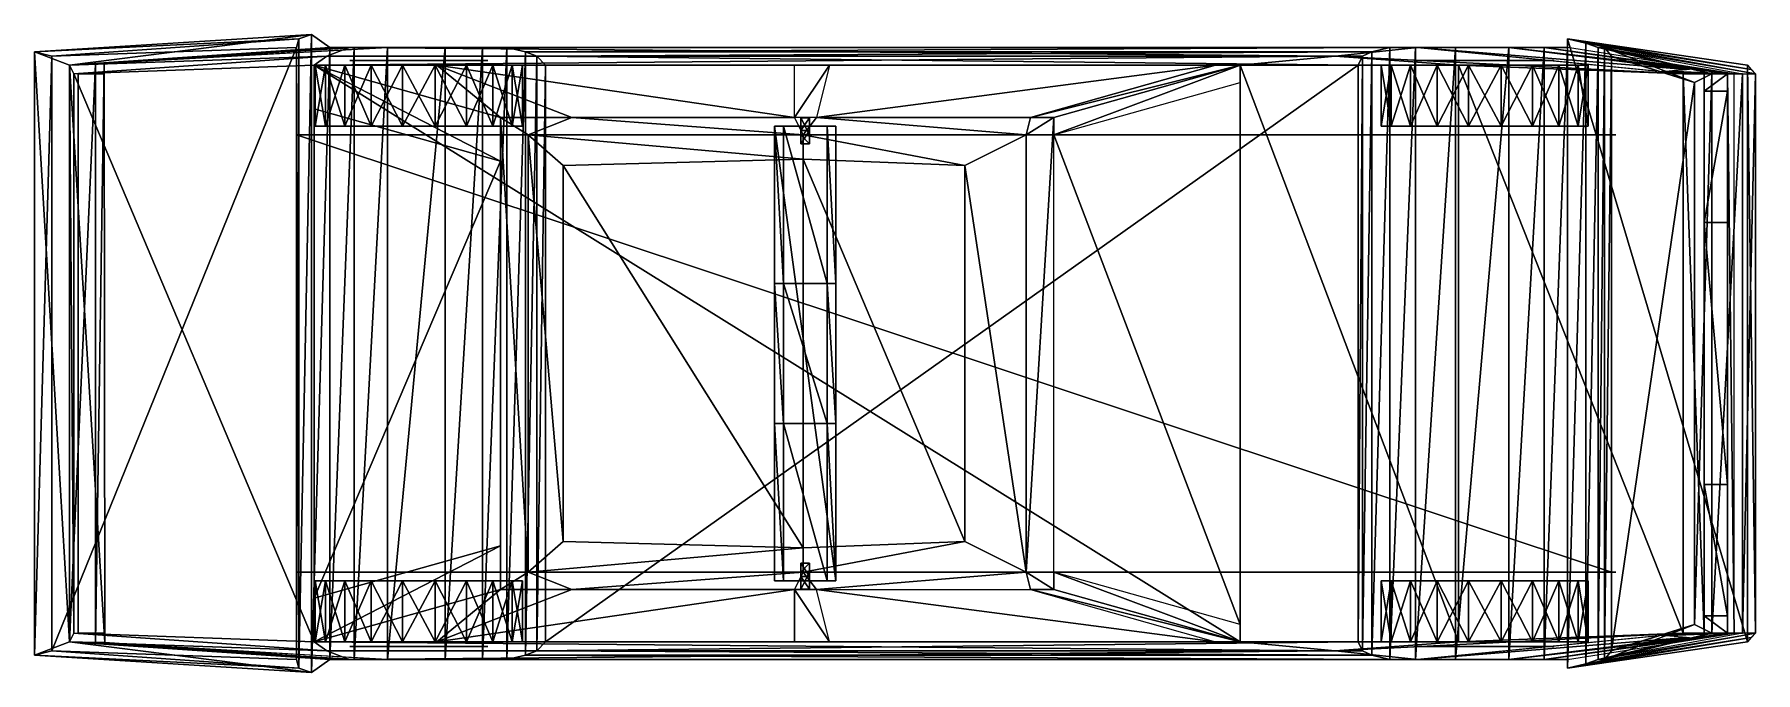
# Model space of a CAD drawing. Extents: x -336 to -139, y 107 to 180.
import ezdxf

# ---------------------------------------------------------------- set-up
doc = ezdxf.new("R2010")
doc.units = 0
for name, color, linetype in [('PC-BLACK', 8, 'CONTINUOUS'), ('PC-BODY', 7, 'CONTINUOUS'), ('PC-EMERG', 5, 'CONTINUOUS'), ('PC-GLASS', 8, 'CONTINUOUS'), ('PC-HUB', 15, 'CONTINUOUS'), ('PC-LINE', 5, 'CONTINUOUS'), ('PC-LITE', 15, 'CONTINUOUS'), ('PC-RED', 9, 'CONTINUOUS'), ('PC-ROOF', 7, 'CONTINUOUS'), ('PC-SILV', 15, 'CONTINUOUS'), ('PC-TIRE', 8, 'CONTINUOUS'), ('PC-YELLO', 10, 'CONTINUOUS')]:
    doc.layers.add(name, color=color, linetype=linetype)

msp = doc.modelspace()

# ---------------------------------------------------------------- meshes
at = {"layer": 'PC-BLACK'}
mesh = msp.add_polyface(dxfattribs=at)
corners = [(-155.5, 177.999908, 9.999961), (-156.284058, 178.999908, 14.000129), (-156.284058, 108.999878, 13.999764), (-155.5, 109.999542, 9.999829), (-157.021973, 178.999908, 16), (-157.021973, 108.999878, 15.999764), (-158.418945, 179.499908, 18.975348), (-158.418945, 108.499878, 18.975786), (-160.521973, 179.999908, 21.514322), (-160.521973, 107.999878, 21.514696), (-160.521973, 178.999908, 21.514259), (-163.18103, 178.999908, 23.463049), (-163.18103, 108.999245, 23.463486), (-160.521973, 108.999878, 21.514696), (-167.234985, 178.999908, 25.105061), (-167.234985, 108.999245, 25.105263), (-173.357056, 178.999908, 25.105082), (-173.357056, 108.999245, 25.105284), (-177.907959, 178.999908, 23.067379), (-177.907959, 108.999245, 23.067806), (-180.852051, 178.999908, 20.524448), (-180.852051, 108.999878, 20.524887), (-182.94104, 178.499908, 17.243109), (-182.94104, 109.499878, 17.243547), (-183.973022, 177.999908, 13.499976), (-183.973022, 109.999878, 13.499848), (-184.473022, 176.999908, 8.999961), (-184.473022, 110.999542, 8.999829), (-277.5, 176.999908, 8.999961), (-277.5, 110.999542, 8.999829), (-278.5, 177.999908, 14.999955), (-278.5, 109.999878, 14.999827), (-279.80603, 178.499908, 18.583918), (-279.80603, 109.499878, 18.584347), (-281.93103, 178.999908, 21.413658), (-281.93103, 108.999878, 21.414097), (-284.723999, 178.999908, 23.585318), (-284.723999, 108.999245, 23.585756), (-288.991943, 178.999908, 25.105082), (-288.991943, 108.999245, 25.105284), (-295.582031, 178.999908, 25.105082), (-295.582031, 108.999245, 25.105284), (-299.395996, 178.999908, 23.444908), (-299.395996, 108.999245, 23.445347), (-302.198975, 178.999908, 21.158209), (-302.198975, 108.999878, 21.158627), (-304.285034, 180.499908, 18.202581), (-305.75, 179.999908, 14.500129), (-305.75, 107.999878, 14.499764), (-304.285034, 107.499878, 18.202772), (-306, 178.999908, 10.000134), (-306, 108.999542, 9.999766), (-334, 177.999908, 13.999955), (-334, 109.999878, 13.999827), (-144.876221, 158.999908, 29.586), (-142.203003, 158.999908, 23.463102), (-142.203003, 128.999908, 23.46331), (-144.876221, 128.999908, 29.586117), (-198, 110.999542, 40.000004), (-304, 110.999542, 40.000004), (-304, 176.999908, 39.999996), (-198, 176.999908, 39.999996), (-306, 168.999908, 10.000177), (-155.5, 168.999786, 10.000046), (-155, 168.999908, 25.000097), (-306, 168.999908, 25.000097), (-155.5, 118.999786, 9.999647), (-306, 118.999908, 9.999781), (-306, 118.999908, 24.999937), (-155, 118.999908, 24.999937), (-145.998962, 174.988449, 10.023887), (-146.004288, 112.999252, 10.023755), (-155.505219, 177.992401, 9.981914), (-155.494629, 110.015556, 9.981782)]
mesh.append_faces([[corners[k] for k in face] for face in [(2, 1, 0), (0, 3, 2), (5, 4, 1), (1, 2, 5), (7, 6, 4), (4, 5, 7), (9, 8, 6), (6, 7, 9), (12, 11, 10), (10, 13, 12), (15, 14, 11), (11, 12, 15), (17, 16, 14), (14, 15, 17), (19, 18, 16), (16, 17, 19), (21, 20, 18), (18, 19, 21), (23, 22, 20), (20, 21, 23), (25, 24, 22), (22, 23, 25), (27, 26, 24), (24, 25, 27), (29, 28, 26), (26, 27, 29), (31, 30, 28), (28, 29, 31), (33, 32, 30), (30, 31, 33), (35, 34, 32), (32, 33, 35), (37, 36, 34), (34, 35, 37), (39, 38, 36), (36, 37, 39), (41, 40, 38), (38, 39, 41), (43, 42, 40), (40, 41, 43), (45, 44, 42), (42, 43, 45), (48, 47, 46), (46, 49, 48), (51, 50, 47), (47, 48, 51), (53, 52, 50), (50, 51, 53), (49, 46, 44), (44, 45, 49), (56, 55, 54), (54, 57, 56), (60, 59, 58), (58, 61, 60), (64, 63, 62), (62, 65, 64), (68, 67, 66), (66, 69, 68), (62, 63, 66), (66, 67, 62), (73, 72, 70), (70, 71, 73)]], dxfattribs={"vtx2": -1})
at = {"layer": 'PC-BODY'}
mesh = msp.add_polyface(dxfattribs=at)
corners = [(-332, 176.999908, 21.999712), (-332, 176.999908, 25.104982), (-332, 110.999542, 25.105185), (-332, 110.999245, 21.999893), (-328, 177.187408, 25.105135), (-327.932983, 110.931465, 24.943754), (-329, 177.124908, 32.859417), (-328.999969, 110.954346, 32.856171), (-332, 176.999908, 32.859356), (-332, 110.999542, 32.859413), (-331.5, 175.999908, 37.359417), (-331.5, 111.999542, 37.359474), (-304, 176.999908, 39.999855), (-304, 110.999542, 39.999912), (-198, 176.999908, 39.999855), (-173, 176.999908, 36.997913), (-173, 110.999542, 36.997971), (-198, 110.999542, 39.999912), (-147.27124, 175.999908, 31.445572), (-147.27124, 111.999542, 31.445528), (-142.203003, 175.999908, 23.463003), (-141.459961, 175.999908, 21.514408), (-141.459961, 111.999878, 21.514267), (-142.203003, 111.999245, 23.463192), (-139.918945, 176.999908, 21.514242), (-139, 175.999908, 15.99983), (-139, 111.999878, 15.999866), (-139.918945, 110.999878, 21.514433), (-140.5, 175.999908, 15.99983), (-140.5, 111.999878, 15.999866), (-144, 175.999908, 13.99983), (-144, 111.999878, 13.999866), (-146, 174.999908, 9.999835), (-146, 112.999908, 9.999926), (-334, 177.999908, 13.999888), (-336, 178.499908, 19.999693), (-336, 109.499878, 19.999884), (-334, 109.999878, 13.999866), (-331, 151.999908, 32.85939), (-331, 151.999908, 25.10516), (-331, 135.999908, 25.104996), (-331, 135.999908, 32.85939), (-160.521973, 179.999908, 21.514223), (-160.521973, 107.999878, 21.514423), (-331.5, 111.999542, 37.359474), (-302.521973, 109.999542, 37.384964), (-304, 110.999542, 39.999886), (-198, 110.999542, 39.999886), (-187.13501, 109.999542, 37.486595), (-173, 110.999542, 36.997971), (-147.27124, 111.999542, 31.445536), (-177.69104, 108.999542, 32.859425), (-299.963989, 108.999542, 32.859444), (-146.921021, 111.499542, 25.105019), (-167.234985, 108.999542, 25.105185), (-295.582031, 108.999542, 25.105185), (-332, 110.999542, 32.859364), (-331.5, 175.999908, 37.359467), (-302.521973, 177.999908, 37.384956), (-304, 176.999908, 39.999878), (-198, 176.999908, 39.999878), (-187.13501, 177.999908, 37.486588), (-173, 176.999908, 36.997963), (-147.27124, 175.999908, 31.44561), (-177.69104, 178.999908, 32.859417), (-299.963989, 178.999908, 32.859436), (-146.921021, 176.499908, 25.105167), (-167.234985, 178.999908, 25.105001), (-295.582031, 178.999908, 25.105001), (-332, 176.999908, 32.859356), (-278.5, 109.999878, 14.999866), (-183.973022, 109.999878, 13.499856), (-184.473022, 110.999878, 8.999871), (-277.5, 110.999878, 8.999871), (-182.94104, 109.499878, 17.243275), (-279.80603, 109.499878, 18.584074), (-281.93103, 108.999878, 21.41366), (-180.852051, 108.999878, 20.52445), (-284.723999, 108.999245, 23.585493), (-177.907959, 108.999245, 23.06739), (-173.357056, 108.999542, 25.105185), (-288.990967, 108.999542, 25.105185), (-332, 110.999245, 23.445074), (-299.395996, 108.999245, 23.44491), (-302.198975, 108.999878, 21.15819), (-332, 110.999245, 21.999893), (-332, 110.999542, 25.105185), (-304.285034, 107.499878, 18.202509), (-336, 109.499878, 19.999893), (-305.75, 107.999878, 14.499856), (-334, 109.999878, 13.999866), (-306, 108.999878, 9.999867), (-332, 176.999908, 25.105001), (-299.395996, 178.999908, 23.445057), (-332, 176.999908, 23.444893), (-302.198975, 178.999908, 21.158337), (-332, 176.999908, 21.999712), (-304.285034, 180.499908, 18.202646), (-336, 178.499908, 19.999712), (-305.75, 179.999908, 14.49992), (-334, 177.999908, 13.999908), (-306, 178.999908, 9.999908), (-173.357056, 178.999908, 25.105001), (-177.907959, 178.999908, 23.067535), (-284.723999, 178.999908, 23.585302), (-288.990967, 178.999908, 25.105001), (-180.852051, 178.999908, 20.524595), (-281.93103, 178.999908, 21.413807), (-279.80603, 178.499908, 18.583893), (-182.94104, 178.499908, 17.243092), (-183.973022, 177.999908, 13.499928), (-278.5, 177.999908, 14.999908), (-184.473022, 176.999908, 8.999854), (-277.5, 176.999908, 8.999854), (-146.203003, 111.436745, 23.463047), (-163.18103, 108.999245, 23.463049), (-142.203003, 111.999245, 23.463192), (-141.459961, 111.999878, 21.514267), (-160.521973, 108.999878, 21.51429), (-146.203003, 176.562408, 23.463198), (-163.18103, 178.999908, 23.463196), (-142.203003, 175.999908, 23.463015), (-141.459961, 175.999908, 21.514418), (-160.521973, 178.999908, 21.514437), (-156.284058, 109.000122, 13.999846), (-144, 112.000092, 13.999846), (-146, 112.999908, 9.999926), (-155.5, 109.999878, 9.999867), (-157.026978, 108.999878, 15.999866), (-140.5, 112.000092, 15.999846), (-158.418945, 108.499878, 18.975349), (-139.495972, 111.499878, 18.975294), (-139, 111.999878, 15.999866), (-160.521973, 107.999878, 21.514423), (-139.918945, 110.999878, 21.514433), (-160.521973, 179.999908, 21.514242), (-139.918945, 176.999908, 21.514252), (-139.495972, 176.499908, 18.975681), (-158.418945, 179.499908, 18.975496), (-139, 175.999908, 15.99985), (-157.027954, 178.999512, 15.999879), (-140.5, 175.999512, 15.999821), (-144, 175.999908, 13.99985), (-156.284058, 178.999908, 13.999908), (-146, 174.999908, 9.99985), (-155.5, 177.999908, 9.999908)]
mesh.append_faces([[corners[k] for k in face] for face in [(44, 45, 46), (48, 49, 47), (59, 58, 57), (60, 62, 61), (91, 89, 90), (100, 99, 101)]])
mesh.append_faces([[corners[k] for k in face] for face in [(140, 142, 143)]], dxfattribs={"vtx0": -1, "vtx2": -1})
mesh.append_faces([[corners[k] for k in face] for face in [(124, 125, 128)]], dxfattribs={"vtx1": -1, "vtx2": -1})
mesh.append_faces([[corners[k] for k in face] for face in [(2, 1, 0), (0, 3, 2), (5, 4, 1), (1, 2, 5), (7, 6, 4), (4, 5, 7), (9, 8, 6), (6, 7, 9), (11, 10, 8), (8, 9, 11), (13, 12, 10), (10, 11, 13), (16, 15, 14), (14, 17, 16), (19, 18, 15), (15, 16, 19), (22, 21, 20), (20, 23, 22), (26, 25, 24), (24, 27, 26), (29, 28, 25), (25, 26, 29), (31, 30, 28), (28, 29, 31), (33, 32, 30), (30, 31, 33), (36, 35, 34), (34, 37, 36), (35, 36, 3), (3, 0, 35), (38, 39, 40), (40, 41, 38), (27, 24, 42), (42, 43, 27), (48, 47, 46), (46, 45, 48), (50, 49, 48), (48, 51, 50), (48, 45, 52), (52, 51, 48), (56, 52, 45), (45, 44, 56), (59, 60, 61), (61, 58, 59), (61, 62, 63), (63, 64, 61), (65, 58, 61), (61, 64, 65), (58, 65, 69), (69, 57, 58), (72, 71, 70), (70, 73, 72), (70, 71, 74), (74, 75, 70), (77, 76, 75), (75, 74, 77), (77, 79, 78), (78, 76, 77), (78, 79, 80), (80, 81, 78), (84, 83, 82), (82, 85, 84), (83, 55, 86), (86, 82, 83), (87, 84, 85), (85, 88, 87), (89, 87, 88), (88, 90, 89), (92, 68, 93), (93, 94, 92), (94, 93, 95), (95, 96, 94), (96, 95, 97), (97, 98, 96), (98, 97, 99), (99, 100, 98), (102, 103, 104), (104, 105, 102), (104, 103, 106), (106, 107, 104), (108, 107, 106), (106, 109, 108), (109, 110, 111), (111, 108, 109), (111, 110, 112), (112, 113, 111), (114, 53, 54), (54, 115, 114), (117, 116, 115), (115, 118, 117), (67, 66, 119), (119, 120, 67), (120, 121, 122), (122, 123, 120), (126, 125, 124), (124, 127, 126), (125, 129, 128), (132, 131, 130), (130, 128, 132), (131, 134, 133), (133, 130, 131), (135, 136, 137), (137, 138, 135), (138, 137, 139), (139, 140, 138), (140, 141, 142), (143, 142, 144), (144, 145, 143)]], dxfattribs={"vtx2": -1})
at = {"layer": 'PC-EMERG'}
mesh = msp.add_polyface(dxfattribs=at)
corners = [(-251.275787, 135.999283, 61.999977), (-250.275787, 136, 66.999977), (-250.275787, 118, 66.999977), (-251.275787, 117.999031, 61.999977), (-245.275787, 136, 66.999977), (-245.275787, 118, 66.999977), (-244.275787, 135.999283, 61.999977), (-244.275787, 117.999031, 61.999977), (-251.275787, 169.999329, 62.000023), (-250.275787, 170, 67.000023), (-245.275787, 170, 67.000023), (-244.275787, 169.999329, 62.000023), (-250.275787, 152, 67.000023), (-251.275787, 152, 62.000023), (-245.275787, 152, 67.000023), (-244.275787, 152, 62.000023)]
mesh.append_faces([[corners[k] for k in face] for face in [(2, 1, 0), (0, 3, 2), (5, 4, 1), (1, 2, 5), (7, 6, 4), (4, 5, 7), (5, 2, 3), (3, 7, 5), (8, 9, 10), (10, 11, 8), (12, 9, 8), (8, 13, 12), (14, 10, 9), (9, 12, 14), (15, 11, 10), (10, 14, 15)]], dxfattribs={"vtx2": -1})
at = {"layer": 'PC-GLASS'}
mesh = msp.add_polyface(dxfattribs=at)
corners = [(-200.822998, 110.999962, 39.999943), (-222, 116.999657, 55.999912), (-246.5, 116.999657, 55.999912), (-245, 110.999962, 39.999912), (-289.928986, 110.999962, 39.999943), (-249, 110.999962, 39.999943), (-249, 116.999657, 55.999943), (-274.5, 116.999657, 55.999912), (-304, 115.999657, 39.999943), (-304, 171.999908, 39.999878), (-282.666992, 165.999908, 55.999847), (-282.666992, 121.999657, 55.999912), (-198, 112.999657, 39.999943), (-198, 174.999908, 39.999878), (-219.333008, 168.999908, 55.999878), (-219.333008, 118.999657, 55.999943), (-200.822998, 176.999908, 39.999905), (-222, 170.999908, 55.999878), (-246.5, 170.999908, 55.999878), (-245, 176.999908, 39.999657), (-289.928986, 176.999908, 39.999905), (-249, 176.999908, 39.999905), (-249, 170.999908, 55.999905), (-274.5, 170.999908, 55.999878)]
mesh.append_faces([[corners[k] for k in face] for face in [(2, 1, 0), (0, 3, 2), (4, 5, 6), (6, 7, 4), (10, 9, 8), (8, 11, 10), (14, 13, 12), (12, 15, 14), (18, 17, 16), (16, 19, 18), (22, 21, 20), (20, 23, 22)]], dxfattribs={"vtx2": -1})
at = {"layer": 'PC-HUB'}
mesh = msp.add_polyface(dxfattribs=at)
corners = [(-162.871948, 110.499878, 15.475693), (-164.343018, 110.499878, 17.500605), (-166.368042, 110.499878, 18.971825), (-168.749023, 110.499878, 19.745283), (-171.250977, 110.499878, 19.745274), (-173.631958, 110.499878, 18.971825), (-175.656982, 110.499878, 17.500624), (-177.128052, 110.499878, 15.475673), (-177.901001, 110.499878, 13.095243), (-177.901001, 110.499878, 10.592293), (-177.128052, 110.499878, 8.211839), (-175.656982, 110.499878, 6.186905), (-173.631958, 110.499878, 4.715694), (-171.250977, 110.499878, 3.942235), (-168.749023, 110.499878, 3.942243), (-166.368042, 110.499878, 4.715691), (-164.343018, 110.499878, 6.186893), (-162.871948, 110.499878, 8.211852), (-162.098999, 110.499878, 10.592293), (-162.098999, 110.499878, 13.095243), (-284.871948, 110.499878, 15.475693), (-286.343018, 110.499878, 17.500605), (-288.368042, 110.499878, 18.971825), (-290.749023, 110.499878, 19.745283), (-293.250977, 110.499878, 19.745274), (-295.631958, 110.499878, 18.971825), (-297.656982, 110.499878, 17.500624), (-299.128052, 110.499878, 15.475673), (-299.901001, 110.499878, 13.095243), (-299.901001, 110.499878, 10.592293), (-299.128052, 110.499878, 8.211839), (-297.656982, 110.499878, 6.186906), (-295.631958, 110.499878, 4.715695), (-293.250977, 110.499878, 3.942235), (-290.749023, 110.499878, 3.942244), (-288.368042, 110.499878, 4.715691), (-286.343018, 110.499878, 6.186894), (-284.871948, 110.499878, 8.211852), (-284.098999, 110.499878, 10.592293), (-284.098999, 110.499878, 13.095243), (-162.871948, 177.499908, 15.475698), (-164.343018, 177.499908, 17.500607), (-166.368042, 177.499908, 18.971817), (-168.749023, 177.499908, 19.745287), (-171.250977, 177.499908, 19.745275), (-173.631958, 177.499908, 18.971827), (-175.656982, 177.499908, 17.500626), (-177.128052, 177.499908, 15.475677), (-177.901001, 177.499908, 13.095247), (-177.901001, 177.499908, 10.592287), (-177.128052, 177.499908, 8.21184), (-175.656982, 177.499908, 6.186968), (-173.631958, 177.499908, 4.715758), (-171.250977, 177.499908, 3.942297), (-168.749023, 177.499908, 3.942305), (-166.368042, 177.499908, 4.715753), (-164.343018, 177.499908, 6.186956), (-162.871948, 177.499908, 8.211854), (-162.098999, 177.499908, 10.592287), (-162.098999, 177.499908, 13.095247), (-284.871948, 177.499908, 15.475698), (-286.343018, 177.499908, 17.500607), (-288.368042, 177.499908, 18.971827), (-290.749023, 177.499908, 19.745287), (-293.250977, 177.499908, 19.745275), (-295.631958, 177.499908, 18.971827), (-297.656982, 177.499908, 17.500626), (-299.128052, 177.499908, 15.475677), (-299.901001, 177.499908, 13.095247), (-299.901001, 177.499908, 10.592287), (-299.128052, 177.499908, 8.21184), (-297.656982, 177.499908, 6.186969), (-295.631958, 177.499908, 4.715758), (-293.250977, 177.499908, 3.942298), (-290.749023, 177.499908, 3.942306), (-288.368042, 177.499908, 4.715753), (-286.343018, 177.499908, 6.186957), (-284.871948, 177.499908, 8.211855), (-284.098999, 177.499908, 10.592287), (-284.098999, 177.499908, 13.095247)]
mesh.append_faces([[corners[k] for k in face] for face in [(0, 18, 19), (20, 38, 39)]], dxfattribs={"vtx0": -1})
mesh.append_faces([[corners[k] for k in face] for face in [(0, 2, 3), (0, 3, 4), (0, 4, 5), (0, 5, 6), (0, 6, 7), (0, 7, 8), (0, 8, 9), (0, 9, 10), (0, 10, 11), (0, 11, 12), (0, 12, 13), (0, 13, 14), (0, 14, 15), (0, 15, 16), (0, 16, 17), (0, 17, 18), (20, 22, 23), (20, 23, 24), (20, 24, 25), (20, 25, 26), (20, 26, 27), (20, 27, 28), (20, 28, 29), (20, 29, 30), (20, 30, 31), (20, 31, 32), (20, 32, 33), (20, 33, 34), (20, 34, 35), (20, 35, 36), (20, 36, 37), (20, 37, 38)]], dxfattribs={"vtx0": -1, "vtx2": -1})
mesh.append_faces([[corners[k] for k in face] for face in [(59, 58, 40), (79, 78, 60)]], dxfattribs={"vtx1": -1})
mesh.append_faces([[corners[k] for k in face] for face in [(43, 42, 40), (44, 43, 40), (45, 44, 40), (46, 45, 40), (47, 46, 40), (48, 47, 40), (49, 48, 40), (50, 49, 40), (51, 50, 40), (52, 51, 40), (53, 52, 40), (54, 53, 40), (55, 54, 40), (56, 55, 40), (57, 56, 40), (58, 57, 40), (63, 62, 60), (64, 63, 60), (65, 64, 60), (66, 65, 60), (67, 66, 60), (68, 67, 60), (69, 68, 60), (70, 69, 60), (71, 70, 60), (72, 71, 60), (73, 72, 60), (74, 73, 60), (75, 74, 60), (76, 75, 60), (77, 76, 60), (78, 77, 60)]], dxfattribs={"vtx1": -1, "vtx2": -1})
mesh.append_faces([[corners[k] for k in face] for face in [(0, 1, 2), (20, 21, 22), (42, 41, 40), (62, 61, 60)]], dxfattribs={"vtx2": -1})
at = {"layer": 'PC-LINE'}
mesh = msp.add_polyface(dxfattribs=at)
corners = [(-147.27124, 175.999908, 31.445572), (-147.27124, 111.999542, 31.445528), (-144.876221, 175.999908, 29.585964), (-144.876221, 111.999542, 29.585833), (-177.69104, 108.999542, 32.859425), (-299.963989, 108.999542, 32.859444), (-149.730927, 111.749542, 31.559547), (-146.921021, 111.499542, 25.105019), (-167.234985, 108.999542, 25.105185), (-295.582031, 108.999542, 25.105185), (-327.932983, 110.93161, 24.943754), (-328.999969, 110.954346, 32.856121), (-177.69104, 178.999908, 32.859417), (-299.963989, 178.999908, 32.859436), (-149.730927, 176.249908, 31.559685), (-146.921021, 176.499908, 25.105167), (-167.234985, 178.999908, 25.105001), (-295.582031, 178.999908, 25.105001), (-328, 177.187408, 25.105177), (-329, 177.124908, 32.859417), (-147.27124, 111.999542, 31.445509), (-144.876221, 111.999542, 29.585833), (-148.876221, 111.693848, 29.58577), (-147.27124, 175.999908, 31.445591), (-144.876221, 175.999908, 29.585983), (-148.876221, 176.312408, 29.586157)]
mesh.append_faces([[corners[k] for k in face] for face in [(3, 2, 0), (0, 1, 3), (7, 6, 4), (4, 8, 7), (9, 8, 4), (4, 5, 9), (10, 9, 5), (5, 11, 10), (12, 14, 15), (15, 16, 12), (12, 16, 17), (17, 13, 12), (13, 17, 18), (18, 19, 13), (21, 20, 6), (6, 22, 21), (14, 23, 24), (24, 25, 14)]], dxfattribs={"vtx2": -1})
at = {"layer": 'PC-LITE'}
mesh = msp.add_polyface(dxfattribs=at)
corners = [(-144.876221, 128.999908, 29.586018), (-142.203003, 128.999908, 23.463047), (-142.203003, 113.999908, 23.463192), (-144.876221, 113.999908, 29.585997), (-331, 135.999908, 32.85939), (-331, 135.999908, 25.104996), (-331, 131.999908, 25.105162), (-331, 131.999908, 32.85939), (-144.876221, 158.999908, 29.585892), (-142.203003, 158.999908, 23.463198), (-142.203003, 173.999908, 23.463179), (-144.876221, 173.999908, 29.585819), (-331, 151.999908, 32.85939), (-331, 151.999908, 25.10516), (-331, 155.999908, 25.104994), (-331, 155.999908, 32.85939)]
mesh.append_faces([[corners[k] for k in face] for face in [(2, 1, 0), (0, 3, 2), (4, 5, 6), (6, 7, 4), (8, 9, 10), (10, 11, 8), (14, 13, 12), (12, 15, 14)]], dxfattribs={"vtx2": -1})
at = {"layer": 'PC-RED'}
mesh = msp.add_polyface(dxfattribs=at)
corners = [(-331, 119.999908, 32.859394), (-331, 119.999908, 25.105019), (-331, 111.999245, 25.105019), (-331, 111.999542, 32.859394), (-329, 111.999542, 32.859455), (-328, 111.999245, 25.105019), (-331, 131.999908, 32.859371), (-331, 131.999908, 25.105162), (-331, 123.999908, 25.105183), (-331, 123.999908, 32.85939), (-331, 167.999908, 32.859367), (-331, 167.999908, 25.105179), (-331, 175.999908, 25.105167), (-331, 175.999908, 32.859367), (-329, 175.999908, 32.859436), (-328, 175.999908, 25.105167), (-331, 155.999908, 32.859371), (-331, 155.999908, 25.104994), (-331, 163.999908, 25.105015), (-331, 163.999908, 32.859371)]
mesh.append_faces([[corners[k] for k in face] for face in [(0, 1, 2), (2, 3, 0), (5, 4, 3), (3, 2, 5), (6, 7, 8), (8, 9, 6), (12, 11, 10), (10, 13, 12), (13, 14, 15), (15, 12, 13), (18, 17, 16), (16, 19, 18)]], dxfattribs={"vtx2": -1})
at = {"layer": 'PC-ROOF'}
mesh = msp.add_polyface(dxfattribs=at)
corners = [(-282.666992, 121.999657, 55.999912), (-304, 115.999657, 39.999943), (-304, 110.999962, 39.999943), (-282.666992, 116.999748, 55.999912), (-289.928986, 110.999962, 39.999943), (-274.5, 116.999748, 55.999912), (-304, 176.999908, 39.999657), (-304, 171.999908, 39.999905), (-282.666992, 165.999908, 55.999878), (-282.666992, 171, 55.999905), (-274.5, 171, 55.999905), (-289.928986, 176.999908, 39.999657), (-198, 176.999908, 39.999657), (-200.822998, 176.999908, 39.999657), (-222, 171, 55.999935), (-219.333008, 170.999908, 55.999935), (-219.333008, 168.999908, 55.999905), (-198, 174.999908, 39.999905), (-222, 116.999748, 55.999943), (-200.822998, 110.999962, 39.999943), (-198, 110.999962, 39.999943), (-219.333008, 116.999748, 55.999943), (-198, 112.999657, 39.999943), (-219.333008, 118.999657, 55.999943), (-279.5, 169, 56.999996), (-279.5, 118.999748, 57.000004), (-275.5, 165.5, 57.5), (-275.5, 122.499748, 57.5), (-248, 166.25, 57.749996), (-248, 121.749748, 57.750004), (-229.5, 165.5, 57.5), (-229.5, 122.499748, 57.5), (-222.5, 169, 56.999996), (-222.5, 118.999748, 57.000004), (-248, 118.999748, 57.000004), (-249, 116.999748, 55.999943), (-246.5, 116.999748, 55.999943), (-248, 169, 56.999996), (-249, 171, 55.999935), (-246.5, 171, 55.999935), (-249, 116.999855, 55.999893), (-246.5, 116.999855, 55.999893), (-245, 110.999489, 39.999893), (-249, 110.999489, 39.999912), (-249, 170.999908, 55.999645), (-246.5, 170.999908, 55.999645), (-245, 176.999908, 39.999878), (-249, 176.999908, 39.999886)]
mesh.append_faces([[corners[k] for k in face] for face in [(3, 5, 25), (36, 34, 35), (21, 33, 18), (24, 10, 9), (38, 37, 39), (14, 32, 15)]])
mesh.append_faces([[corners[k] for k in face] for face in [(0, 1, 2), (2, 3, 0), (4, 5, 3), (3, 2, 4), (6, 7, 8), (8, 9, 6), (9, 10, 11), (11, 6, 9), (12, 13, 14), (14, 15, 12), (16, 17, 12), (12, 15, 16), (18, 19, 20), (20, 21, 18), (20, 22, 23), (23, 21, 20), (25, 24, 9), (9, 3, 25), (27, 26, 24), (24, 25, 27), (29, 28, 26), (26, 27, 29), (31, 30, 28), (28, 29, 31), (33, 32, 30), (30, 31, 33), (34, 33, 31), (31, 29, 34), (25, 34, 29), (29, 27, 25), (34, 25, 5), (5, 35, 34), (33, 34, 36), (36, 18, 33), (30, 32, 37), (37, 28, 30), (28, 37, 24), (24, 26, 28), (10, 24, 37), (37, 38, 10), (39, 37, 32), (32, 14, 39), (33, 21, 15), (15, 32, 33), (42, 41, 40), (40, 43, 42), (46, 45, 44), (44, 47, 46)]], dxfattribs={"vtx2": -1})
at = {"layer": 'PC-SILV'}
mesh = msp.add_polyface(dxfattribs=at)
corners = [(-251.275787, 169.999329, 62.000023), (-251.275787, 169.999329, 60.000023), (-251.275787, 117.999031, 59.999977), (-251.275787, 117.999031, 61.999977), (-244.275787, 169.999329, 60.000023), (-244.275787, 117.999031, 59.999977), (-244.275787, 169.999329, 62.000023), (-244.275787, 117.999031, 61.999977), (-251.275787, 152, 62.000023), (-250.275787, 152, 67.000023), (-250.275787, 136, 66.999977), (-251.275787, 135.999283, 61.999977), (-245.275787, 152, 67.000023), (-245.275787, 136, 66.999977), (-244.275787, 152, 62.000023), (-244.275787, 135.999283, 61.999977), (-248.275665, 118.499031, 60), (-248.275665, 117.026138, 56.026272), (-248.275665, 118.989426, 56.990028), (-248.275665, 119.999031, 60.000126), (-247.275665, 118.499031, 60), (-247.275665, 117.026138, 56.026272), (-247.275665, 118.989426, 56.990028), (-247.275665, 119.999031, 60.000126), (-248.275787, 169.499329, 59.999969), (-248.275787, 170.976685, 56.020687), (-248.275787, 168.998917, 57.022236), (-248.275787, 167.999329, 59.999969), (-247.275787, 169.499329, 59.999969), (-247.275787, 170.976685, 56.020687), (-247.275787, 168.998917, 57.022236), (-247.275787, 167.999329, 59.999969)]
mesh.append_faces([[corners[k] for k in face] for face in [(0, 1, 2), (2, 3, 0), (1, 4, 5), (5, 2, 1), (4, 6, 7), (7, 5, 4), (6, 4, 1), (1, 0, 6), (2, 5, 7), (7, 3, 2), (10, 9, 8), (8, 11, 10), (13, 12, 9), (9, 10, 13), (15, 14, 12), (12, 13, 15), (8, 9, 12), (12, 14, 8), (13, 10, 11), (11, 15, 13), (7, 6, 0), (0, 3, 7), (18, 17, 16), (16, 19, 18), (20, 21, 22), (22, 23, 20), (16, 17, 21), (21, 20, 16), (17, 18, 22), (22, 21, 17), (18, 19, 23), (23, 22, 18), (19, 16, 20), (20, 23, 19), (24, 25, 26), (26, 27, 24), (30, 29, 28), (28, 31, 30), (29, 25, 24), (24, 28, 29), (30, 26, 25), (25, 29, 30), (31, 27, 26), (26, 30, 31), (28, 24, 27), (27, 31, 28)]], dxfattribs={"vtx2": -1})
at = {"layer": 'PC-TIRE'}
mesh = msp.add_polyface(dxfattribs=at)
corners = [(-292, 176.999908, 11.843767), (-293.876953, 176.999908, 23.696035), (-290.123047, 176.999908, 23.696035), (-297.447998, 176.999908, 22.535847), (-300.484985, 176.999908, 20.329056), (-302.692017, 176.999908, 17.291656), (-303.852051, 176.999908, 13.720987), (-303.852051, 176.999908, 9.966554), (-302.692017, 176.999908, 6.395908), (-300.484985, 176.999908, 3.358482), (-297.447998, 176.999908, 1.151683), (-293.876953, 176.999908, -0.0085), (-290.123047, 176.999908, -0.008494), (-293.876953, 169.999908, 23.696037), (-290.123047, 169.999908, 23.696037), (-297.447998, 169.999908, 22.535849), (-300.484985, 169.999908, 20.329058), (-302.692017, 169.999908, 17.291658), (-303.852051, 169.999908, 13.720988), (-303.852051, 169.999908, 9.966554), (-302.692017, 169.999908, 6.395864), (-300.484985, 169.999908, 3.358482), (-297.447998, 169.999908, 1.151682), (-293.876953, 169.999908, -0.0085), (-292, 169.999908, 11.843768)]
mesh.append_faces([[corners[k] for k in face] for face in [(0, 1, 2), (0, 3, 1), (0, 4, 3), (0, 5, 4), (0, 6, 5), (0, 7, 6), (0, 8, 7), (0, 9, 8), (0, 10, 9), (0, 11, 10), (0, 12, 11)]])
mesh.append_faces([[corners[k] for k in face] for face in [(1, 13, 14), (3, 15, 13), (13, 1, 3), (4, 16, 15), (15, 3, 4), (5, 17, 16), (16, 4, 5), (6, 18, 17), (17, 5, 6), (7, 19, 18), (18, 6, 7), (8, 20, 19), (19, 7, 8), (9, 21, 20), (20, 8, 9), (10, 22, 21), (21, 9, 10), (11, 23, 22), (22, 10, 11), (23, 11, 12), (24, 13, 15), (24, 15, 16), (24, 16, 17), (24, 17, 18), (24, 18, 19), (24, 19, 20), (24, 20, 21), (24, 21, 22), (24, 22, 23)]], dxfattribs={"vtx2": -1})
mesh = msp.add_polyface(dxfattribs=at)
corners = [(-292, 176.999908, 11.843767), (-286.552002, 176.999908, 1.151688), (-290.123047, 176.999908, -0.008494), (-283.515015, 176.999908, 3.358484), (-281.307983, 176.999908, 6.395909), (-280.147949, 176.999908, 9.966554), (-280.147949, 176.999908, 13.720977), (-281.307983, 176.999908, 17.291656), (-283.515015, 176.999908, 20.329056), (-286.552002, 176.999908, 22.535847), (-290.123047, 176.999908, 23.696035), (-286.552002, 169.999908, 1.151686), (-290.123047, 169.999908, -0.008495), (-283.515015, 169.999908, 3.358484), (-281.307983, 169.999908, 6.395865), (-280.147949, 169.999908, 9.966554), (-280.147949, 169.999908, 13.720978), (-281.307983, 169.999908, 17.291658), (-283.515015, 169.999908, 20.329048), (-286.552002, 169.999908, 22.535849), (-290.123047, 169.999908, 23.696037), (-293.876953, 176.999908, 23.696035), (-293.876953, 169.999908, -0.0085), (-292, 169.999908, 11.843768), (-293.876953, 169.999908, 23.696037)]
mesh.append_faces([[corners[k] for k in face] for face in [(0, 1, 2), (0, 3, 1), (0, 4, 3), (0, 5, 4), (0, 6, 5), (0, 7, 6), (0, 8, 7), (0, 9, 8), (0, 10, 9)]])
mesh.append_faces([[corners[k] for k in face] for face in [(1, 11, 12), (12, 2, 1), (3, 13, 11), (11, 1, 3), (4, 14, 13), (13, 3, 4), (5, 15, 14), (14, 4, 5), (6, 16, 15), (15, 5, 6), (7, 17, 16), (16, 6, 7), (8, 18, 17), (17, 7, 8), (9, 19, 18), (18, 8, 9), (10, 20, 19), (19, 9, 10), (20, 10, 21), (2, 12, 22), (23, 12, 11), (23, 11, 13), (23, 13, 14), (23, 14, 15), (23, 15, 16), (23, 16, 17), (23, 17, 18), (23, 18, 19), (23, 19, 20), (23, 20, 24), (23, 22, 12)]], dxfattribs={"vtx2": -1})
mesh = msp.add_polyface(dxfattribs=at)
corners = [(-170, 176.999908, 11.843767), (-171.876953, 176.999908, 23.696035), (-168.123047, 176.999908, 23.696035), (-175.447998, 176.999908, 22.535847), (-178.484985, 176.999908, 20.329056), (-180.692017, 176.999908, 17.291656), (-181.852051, 176.999908, 13.720977), (-181.852051, 176.999908, 9.966553), (-180.692017, 176.999908, 6.395907), (-178.484985, 176.999908, 3.358481), (-175.447998, 176.999908, 1.151682), (-171.876953, 176.999908, -0.008501), (-168.123047, 176.999908, -0.008495), (-171.876953, 169.999908, 23.696037), (-168.123047, 169.999908, 23.696037), (-175.447998, 169.999908, 22.535849), (-178.484985, 169.999908, 20.329058), (-180.692017, 169.999908, 17.291658), (-181.852051, 169.999908, 13.720978), (-181.852051, 169.999908, 9.966553), (-180.692017, 169.999908, 6.395864), (-178.484985, 169.999908, 3.358481), (-175.447998, 169.999908, 1.151682), (-171.876953, 169.999908, -0.0085), (-170, 169.999908, 11.843768)]
mesh.append_faces([[corners[k] for k in face] for face in [(0, 1, 2), (0, 3, 1), (0, 4, 3), (0, 5, 4), (0, 6, 5), (0, 7, 6), (0, 8, 7), (0, 9, 8), (0, 10, 9), (0, 11, 10), (0, 12, 11)]])
mesh.append_faces([[corners[k] for k in face] for face in [(1, 13, 14), (3, 15, 13), (13, 1, 3), (4, 16, 15), (15, 3, 4), (5, 17, 16), (16, 4, 5), (6, 18, 17), (17, 5, 6), (7, 19, 18), (18, 6, 7), (8, 20, 19), (19, 7, 8), (9, 21, 20), (20, 8, 9), (10, 22, 21), (21, 9, 10), (11, 23, 22), (22, 10, 11), (23, 11, 12), (24, 13, 15), (24, 15, 16), (24, 16, 17), (24, 17, 18), (24, 18, 19), (24, 19, 20), (24, 20, 21), (24, 21, 22), (24, 22, 23)]], dxfattribs={"vtx2": -1})
mesh = msp.add_polyface(dxfattribs=at)
corners = [(-170, 176.999908, 11.843767), (-164.552002, 176.999908, 1.151686), (-168.123047, 176.999908, -0.008495), (-161.515015, 176.999908, 3.358483), (-159.307983, 176.999908, 6.395908), (-158.147949, 176.999908, 9.966553), (-158.147949, 176.999908, 13.720977), (-159.307983, 176.999908, 17.291656), (-161.515015, 176.999908, 20.329046), (-164.552002, 176.999908, 22.535847), (-168.123047, 176.999908, 23.696035), (-164.552002, 169.999908, 1.151685), (-168.123047, 169.999908, -0.008496), (-161.515015, 169.999908, 3.358483), (-159.307983, 169.999908, 6.395864), (-158.147949, 169.999908, 9.966553), (-158.147949, 169.999908, 13.720978), (-159.307983, 169.999908, 17.291658), (-161.515015, 169.999908, 20.329048), (-164.552002, 169.999908, 22.535849), (-168.123047, 169.999908, 23.696037), (-171.876953, 176.999908, 23.696035), (-171.876953, 169.999908, -0.0085), (-170, 169.999908, 11.843768), (-171.876953, 169.999908, 23.696037)]
mesh.append_faces([[corners[k] for k in face] for face in [(0, 1, 2), (0, 3, 1), (0, 4, 3), (0, 5, 4), (0, 6, 5), (0, 7, 6), (0, 8, 7), (0, 9, 8), (0, 10, 9)]])
mesh.append_faces([[corners[k] for k in face] for face in [(1, 11, 12), (12, 2, 1), (3, 13, 11), (11, 1, 3), (4, 14, 13), (13, 3, 4), (5, 15, 14), (14, 4, 5), (6, 16, 15), (15, 5, 6), (7, 17, 16), (16, 6, 7), (8, 18, 17), (17, 7, 8), (9, 19, 18), (18, 8, 9), (10, 20, 19), (19, 9, 10), (20, 10, 21), (2, 12, 22), (23, 12, 11), (23, 11, 13), (23, 13, 14), (23, 14, 15), (23, 15, 16), (23, 16, 17), (23, 17, 18), (23, 18, 19), (23, 19, 20), (23, 20, 24), (23, 22, 12)]], dxfattribs={"vtx2": -1})
mesh = msp.add_polyface(dxfattribs=at)
corners = [(-290.123047, 110.999542, 23.696033), (-293.876953, 110.999542, 23.696033), (-292, 110.999878, 11.843762), (-297.447998, 110.999542, 22.535854), (-300.484985, 110.999878, 20.329054), (-302.692017, 110.999878, 17.291655), (-303.852051, 110.999878, 13.720983), (-303.852051, 110.999878, 9.966552), (-302.692017, 110.999878, 6.395906), (-300.484985, 110.999878, 3.35848), (-297.447998, 110.999878, 1.151681), (-293.876953, 110.999878, -0.008502), (-290.123047, 110.999878, -0.008496), (-290.123047, 117.999908, 23.696032), (-293.876953, 117.999908, 23.696032), (-297.447998, 117.999908, 22.535852), (-300.484985, 117.999908, 20.329052), (-302.692017, 117.999908, 17.291653), (-303.852051, 117.999908, 13.720982), (-303.852051, 117.999908, 9.966552), (-302.692017, 117.999908, 6.395922), (-300.484985, 117.999908, 3.358538), (-297.447998, 117.999908, 1.151681), (-293.876953, 117.999908, -0.008502), (-292, 117.999908, 11.843761)]
mesh.append_faces([[corners[k] for k in face] for face in [(0, 1, 2), (1, 3, 2), (3, 4, 2), (4, 5, 2), (5, 6, 2), (6, 7, 2), (7, 8, 2), (8, 9, 2), (9, 10, 2), (10, 11, 2), (11, 12, 2)]])
mesh.append_faces([[corners[k] for k in face] for face in [(13, 14, 1), (14, 15, 3), (3, 1, 14), (15, 16, 4), (4, 3, 15), (16, 17, 5), (5, 4, 16), (17, 18, 6), (6, 5, 17), (18, 19, 7), (7, 6, 18), (19, 20, 8), (8, 7, 19), (20, 21, 9), (9, 8, 20), (21, 22, 10), (10, 9, 21), (22, 23, 11), (11, 10, 22), (12, 11, 23), (15, 14, 24), (16, 15, 24), (17, 16, 24), (18, 17, 24), (19, 18, 24), (20, 19, 24), (21, 20, 24), (22, 21, 24), (23, 22, 24)]], dxfattribs={"vtx2": -1})
mesh = msp.add_polyface(dxfattribs=at)
corners = [(-290.123047, 110.999878, -0.008496), (-286.552002, 110.999878, 1.151685), (-292, 110.999878, 11.843762), (-283.515015, 110.999878, 3.358482), (-281.307983, 110.999878, 6.395907), (-280.147949, 110.999878, 9.966551), (-280.147949, 110.999878, 13.720983), (-281.307983, 110.999878, 17.291655), (-283.515015, 110.999878, 20.329054), (-286.552002, 110.999542, 22.535854), (-290.123047, 110.999542, 23.696033), (-290.123047, 117.999908, -0.008496), (-286.552002, 117.999908, 1.151685), (-283.515015, 117.999908, 3.35854), (-281.307983, 117.999908, 6.395923), (-280.147949, 117.999908, 9.966552), (-280.147949, 117.999908, 13.720982), (-281.307983, 117.999908, 17.291653), (-283.515015, 117.999908, 20.329052), (-286.552002, 117.999908, 22.535852), (-290.123047, 117.999908, 23.696032), (-293.876953, 110.999542, 23.696033), (-293.876953, 117.999908, -0.008502), (-292, 117.999908, 11.843761), (-293.876953, 117.999908, 23.696032)]
mesh.append_faces([[corners[k] for k in face] for face in [(0, 1, 2), (1, 3, 2), (3, 4, 2), (4, 5, 2), (5, 6, 2), (6, 7, 2), (7, 8, 2), (8, 9, 2), (9, 10, 2)]])
mesh.append_faces([[corners[k] for k in face] for face in [(11, 12, 1), (1, 0, 11), (12, 13, 3), (3, 1, 12), (13, 14, 4), (4, 3, 13), (14, 15, 5), (5, 4, 14), (15, 16, 6), (6, 5, 15), (16, 17, 7), (7, 6, 16), (17, 18, 8), (8, 7, 17), (18, 19, 9), (9, 8, 18), (19, 20, 10), (10, 9, 19), (21, 10, 20), (22, 11, 0), (12, 11, 23), (13, 12, 23), (14, 13, 23), (15, 14, 23), (16, 15, 23), (17, 16, 23), (18, 17, 23), (19, 18, 23), (20, 19, 23), (24, 20, 23), (11, 22, 23)]], dxfattribs={"vtx2": -1})
mesh = msp.add_polyface(dxfattribs=at)
corners = [(-168.123047, 110.999542, 23.696033), (-171.876953, 110.999542, 23.696033), (-170, 110.999878, 11.843762), (-175.447998, 110.999542, 22.535843), (-178.484985, 110.999878, 20.329054), (-180.692017, 110.999878, 17.291655), (-181.852051, 110.999878, 13.720983), (-181.852051, 110.999878, 9.96655), (-180.692017, 110.999878, 6.395904), (-178.484985, 110.999878, 3.358478), (-175.447998, 110.999878, 1.151679), (-171.876953, 110.999878, -0.008504), (-168.123047, 110.999878, -0.008498), (-168.123047, 117.999908, 23.696032), (-171.876953, 117.999908, 23.696032), (-175.447998, 117.999908, 22.535852), (-178.484985, 117.999908, 20.329052), (-180.692017, 117.999908, 17.291653), (-181.852051, 117.999908, 13.720982), (-181.852051, 117.999908, 9.96655), (-180.692017, 117.999908, 6.395921), (-178.484985, 117.999908, 3.358536), (-175.447998, 117.999908, 1.151679), (-171.876953, 117.999908, -0.008504), (-170, 117.999908, 11.843761)]
mesh.append_faces([[corners[k] for k in face] for face in [(0, 1, 2), (1, 3, 2), (3, 4, 2), (4, 5, 2), (5, 6, 2), (6, 7, 2), (7, 8, 2), (8, 9, 2), (9, 10, 2), (10, 11, 2), (11, 12, 2)]])
mesh.append_faces([[corners[k] for k in face] for face in [(13, 14, 1), (14, 15, 3), (3, 1, 14), (15, 16, 4), (4, 3, 15), (16, 17, 5), (5, 4, 16), (17, 18, 6), (6, 5, 17), (18, 19, 7), (7, 6, 18), (19, 20, 8), (8, 7, 19), (20, 21, 9), (9, 8, 20), (21, 22, 10), (10, 9, 21), (22, 23, 11), (11, 10, 22), (12, 11, 23), (15, 14, 24), (16, 15, 24), (17, 16, 24), (18, 17, 24), (19, 18, 24), (20, 19, 24), (21, 20, 24), (22, 21, 24), (23, 22, 24)]], dxfattribs={"vtx2": -1})
mesh = msp.add_polyface(dxfattribs=at)
corners = [(-168.123047, 110.999878, -0.008498), (-164.552002, 110.999878, 1.151683), (-170, 110.999878, 11.843762), (-161.515015, 110.999878, 3.35848), (-159.307983, 110.999878, 6.395905), (-158.147949, 110.999878, 9.966549), (-158.147949, 110.999878, 13.720973), (-159.307983, 110.999878, 17.291655), (-161.515015, 110.999878, 20.329054), (-164.552002, 110.999542, 22.535843), (-168.123047, 110.999542, 23.696033), (-168.123047, 117.999908, -0.008498), (-164.552002, 117.999908, 1.151683), (-161.515015, 117.999908, 3.358538), (-159.307983, 117.999908, 6.395922), (-158.147949, 117.999908, 9.96655), (-158.147949, 117.999908, 13.720982), (-159.307983, 117.999908, 17.291653), (-161.515015, 117.999908, 20.329052), (-164.552002, 117.999908, 22.535841), (-168.123047, 117.999908, 23.696032), (-171.876953, 110.999542, 23.696033), (-171.876953, 117.999908, -0.008504), (-170, 117.999908, 11.843761), (-171.876953, 117.999908, 23.696032)]
mesh.append_faces([[corners[k] for k in face] for face in [(0, 1, 2), (1, 3, 2), (3, 4, 2), (4, 5, 2), (5, 6, 2), (6, 7, 2), (7, 8, 2), (8, 9, 2), (9, 10, 2)]])
mesh.append_faces([[corners[k] for k in face] for face in [(11, 12, 1), (1, 0, 11), (12, 13, 3), (3, 1, 12), (13, 14, 4), (4, 3, 13), (14, 15, 5), (5, 4, 14), (15, 16, 6), (6, 5, 15), (16, 17, 7), (7, 6, 16), (17, 18, 8), (8, 7, 17), (18, 19, 9), (9, 8, 18), (19, 20, 10), (10, 9, 19), (21, 10, 20), (22, 11, 0), (12, 11, 23), (13, 12, 23), (14, 13, 23), (15, 14, 23), (16, 15, 23), (17, 16, 23), (18, 17, 23), (19, 18, 23), (20, 19, 23), (24, 20, 23), (11, 22, 23)]], dxfattribs={"vtx2": -1})
at = {"layer": 'PC-YELLO'}
mesh = msp.add_polyface(dxfattribs=at)
corners = [(-148.876221, 111.749542, 29.585833), (-144.876221, 111.999542, 29.585934), (-142.203003, 111.999245, 23.463028), (-146.203003, 111.436745, 23.462984), (-144.876221, 113.999908, 29.585997), (-142.203003, 113.999908, 23.463192), (-331, 123.999908, 32.859409), (-331, 123.999908, 25.105183), (-331, 119.999908, 25.105019), (-331, 119.999908, 32.859413), (-148.876221, 176.312408, 29.585983), (-144.876221, 175.999908, 29.585882), (-142.203003, 175.999908, 23.463179), (-146.203003, 176.562408, 23.463371), (-144.876221, 173.999908, 29.585819), (-142.203003, 173.999908, 23.463179), (-331, 163.999908, 32.85939), (-331, 163.999908, 25.105015), (-331, 167.999908, 25.105167), (-331, 167.999908, 32.859386)]
mesh.append_faces([[corners[k] for k in face] for face in [(2, 1, 0), (0, 3, 2), (2, 5, 4), (4, 1, 2), (6, 7, 8), (8, 9, 6), (10, 11, 12), (12, 13, 10), (14, 15, 12), (12, 11, 14), (18, 17, 16), (16, 19, 18)]], dxfattribs={"vtx2": -1})

doc.saveas('drawing.dxf')
